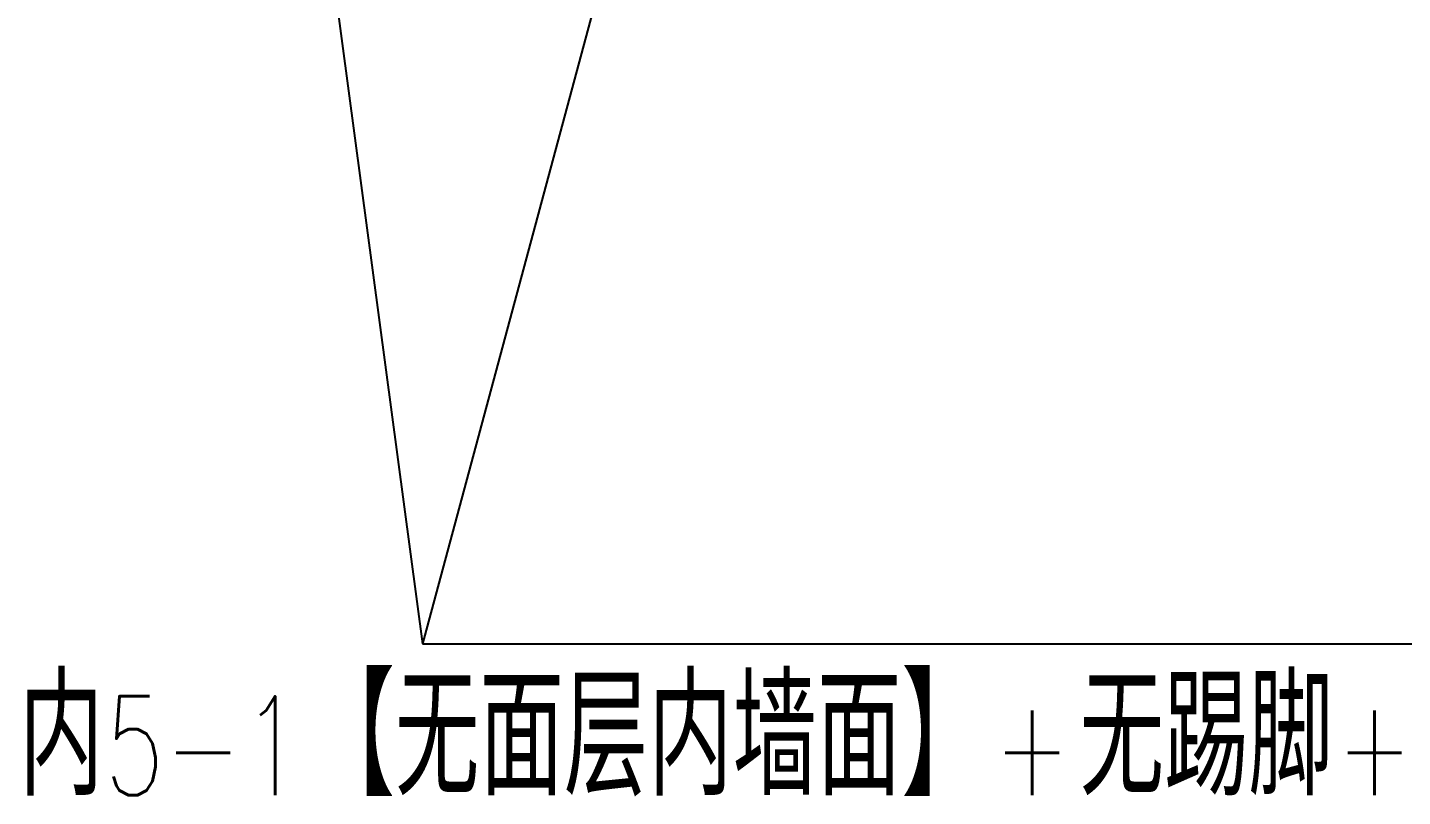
# Model space of a CAD drawing. Extents: x -954573 to 446329, y 489853 to 1226784.
# Drawn here: x -115731 to -95052, y 808336 to 819898 of the extents above; entities that cross this region are included whole.
import ezdxf

# ---------------------------------------------------------------- set-up
doc = ezdxf.new("R2010")
doc.units = 0
doc.header["$LTSCALE"] = 10
doc.header["$MEASUREMENT"] = 0
doc.layers.add('建-引出', color=3, linetype='Continuous')
doc.styles.add('A-STANDARD', font='SIMPLEX', dxfattribs={"bigfont": 'GBCBIG'})

msp = doc.modelspace()

# ---------------------------------------------------------------- linework, layer by layer
at = {"layer": '建-引出'}
for p, q in [((-111980, 826970), (-109790, 810630)), ((-105420, 826880), (-109790, 810630)), ((-109790, 810630), (-81390, 810630))]:
    msp.add_line(p, q, dxfattribs=at)

# ---------------------------------------------------------------- texts
at = {"layer": '建-引出', "color": 7, "style": 'A-STANDARD'}
for s, height, p in [('内', 1763, (-115856.7, 808355)), ('【无面层内墙面】', 1762.96, (-111473.3, 808355)), ('无踢脚', 1762.96, (-99906.7, 808355))]:
    msp.add_text(s, height=height, dxfattribs=at).set_placement(p)
at = {"layer": '建-引出', "color": 7, "style": 'A-STANDARD', "width": 0.705882}
for s, p in [('5-1', (-114573.3, 808355)), ('+', (-101206.7, 808355)), ('+', (-96056.7, 808355))]:
    msp.add_text(s, height=1487.5, dxfattribs=at).set_placement(p)

doc.saveas('drawing.dxf')
